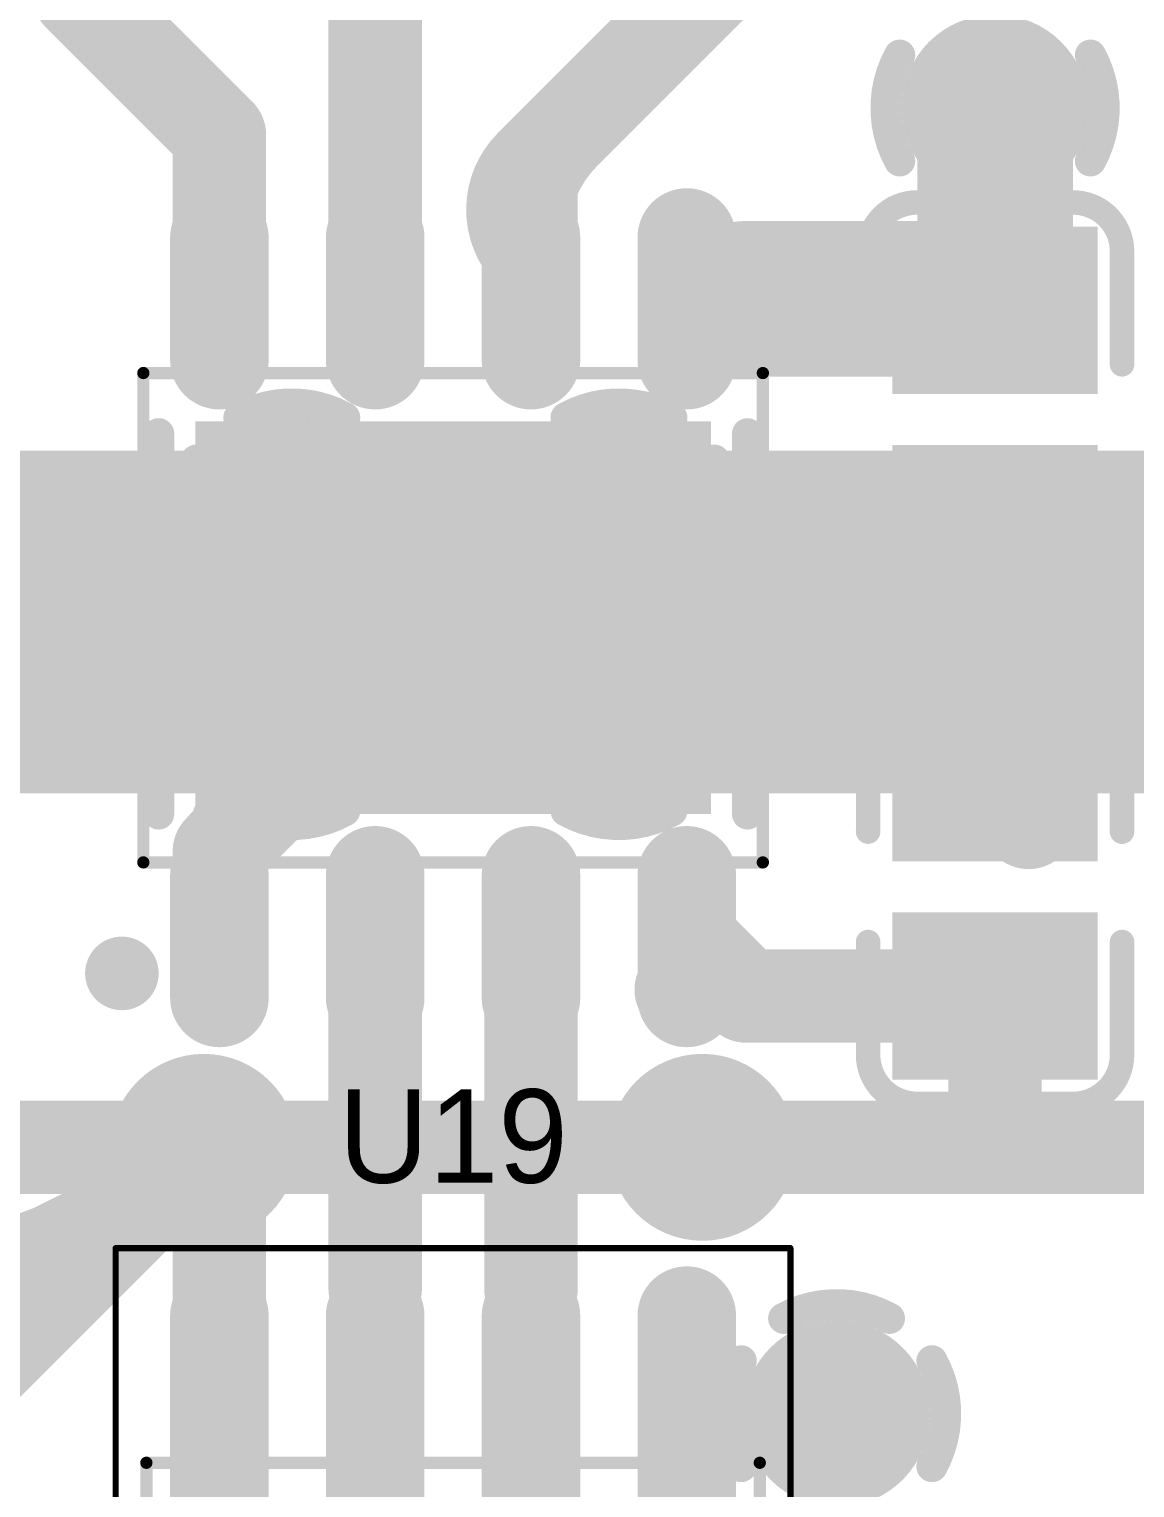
# Model space of a CAD drawing. Header units: millimetres. Extents: x 3.32 to 12.49, y 5.66 to 10.73.
# Drawn here: x 9.9877 to 10.3426, y 8.6807 to 9.149 of the extents above; entities that cross this region are included whole.
import ezdxf

# ---------------------------------------------------------------- set-up
doc = ezdxf.new("R2010")
doc.units = ezdxf.units.MM
doc.header["$MEASUREMENT"] = 0
for name, color, linetype in [('BottomLayer', 5, 'Continuous'), ('InternalPlane1', 76, 'Continuous'), ('InternalPlane2', 16, 'Continuous'), ('Mechanical13', 56, 'Continuous'), ('Mechanical15', 56, 'Continuous'), ('MultiLayer', 9, 'Continuous'), ('TopLayer', 1, 'Continuous'), ('TopOverlay', 2, 'Continuous'), ('TopPaste', 8, 'Continuous'), ('TopSolder', 216, 'Continuous'), ('ViaHoleLayer', 16, 'Continuous')]:
    doc.layers.add(name, color=color, linetype=linetype)

# ---------------------------------------------------------------- blocks, each defined once
blk = doc.blocks.new('0805_C_276')
at = {"layer": 'TopLayer'}
for points in [[(-0.05787, -0.02894), (-0.0122, -0.02894), (-0.05787, 0.02894), (-0.0122, 0.02894)], [(0.0122, -0.02894), (0.05787, -0.02894), (0.0122, 0.02894), (0.05787, 0.02894)]]:
    blk.add_solid(points, dxfattribs=at)
at = {"layer": 'TopOverlay', "const_width": 0.00787}
for points in [[(-0.06969, 0.025, -0.414214), (-0.05394, 0.04075)], [(0.05394, 0.04075, -0.414213), (0.06969, 0.025)], [(-0.05394, -0.04075, -0.414213), (-0.06969, -0.025)], [(0.06968, -0.025, -0.414214), (0.05394, -0.04075)]]:
    blk.add_lwpolyline(points, format="xyb", dxfattribs=at)
for points in [[(-0.01772, 0.04075), (-0.05394, 0.04075)], [(0.05394, 0.04075), (0.01772, 0.04075)], [(-0.06969, -0.025), (-0.06969, 0.025)], [(0.06968, -0.025), (0.06968, 0.025)], [(-0.01772, -0.04075), (-0.05394, -0.04075)], [(0.05394, -0.04075), (0.01772, -0.04075)]]:
    blk.add_lwpolyline(points, dxfattribs=at)
at = {"layer": 'TopOverlay', "const_width": 0.00394}
for points in [[(-0.05591, 0.04075, 1), (-0.05197, 0.04075, 1)], [(-0.05591, 0.04075, 1), (-0.05197, 0.04075, 1)], [(-0.01969, 0.04075, 1), (-0.01575, 0.04075, 1)], [(0.01575, 0.04075, 1), (0.01969, 0.04075, 1)], [(0.05197, 0.04075, 1), (0.05591, 0.04075, 1)], [(0.05197, 0.04075, 1), (0.05591, 0.04075, 1)], [(-0.07165, 0.025, 1), (-0.06772, 0.025, 1)], [(-0.07165, 0.025, 1), (-0.06772, 0.025, 1)], [(0.06772, 0.025, 1), (0.07165, 0.025, 1)], [(0.06772, 0.025, 1), (0.07165, 0.025, 1)], [(-0.07165, -0.025, 1), (-0.06772, -0.025, 1)], [(-0.07165, -0.025, 1), (-0.06772, -0.025, 1)], [(0.06772, -0.025, 1), (0.07165, -0.025, 1)], [(0.06772, -0.025, 1), (0.07165, -0.025, 1)], [(-0.05591, -0.04075, 1), (-0.05197, -0.04075, 1)], [(-0.05591, -0.04075, 1), (-0.05197, -0.04075, 1)], [(-0.01969, -0.04075, 1), (-0.01575, -0.04075, 1)], [(0.01575, -0.04075, 1), (0.01969, -0.04075, 1)], [(0.05197, -0.04075, 1), (0.05591, -0.04075, 1)], [(0.05197, -0.04075, 1), (0.05591, -0.04075, 1)]]:
    blk.add_lwpolyline(points, format="xyb", close=True, dxfattribs=at)
at = {"layer": 'TopPaste'}
for points in [[(-0.05787, -0.02894), (-0.0122, -0.02894), (-0.05787, 0.02894), (-0.0122, 0.02894)], [(0.0122, -0.02894), (0.05787, -0.02894), (0.0122, 0.02894), (0.05787, 0.02894)]]:
    blk.add_solid(points, dxfattribs=at)
at = {"layer": 'TopSolder'}
for points in [[(-0.06187, -0.03294), (-0.0082, -0.03294), (-0.06187, 0.03294), (-0.0082, 0.03294)], [(0.0082, -0.03294), (0.06187, -0.03294), (0.0082, 0.03294), (0.06187, 0.03294)]]:
    blk.add_solid(points, dxfattribs=at)
blk = doc.blocks.new('0805_C_281')
at = {"layer": 'TopLayer'}
for points in [[(-0.05787, -0.02894), (-0.0122, -0.02894), (-0.05787, 0.02894), (-0.0122, 0.02894)], [(0.0122, -0.02894), (0.05787, -0.02894), (0.0122, 0.02894), (0.05787, 0.02894)]]:
    blk.add_solid(points, dxfattribs=at)
at = {"layer": 'TopOverlay', "const_width": 0.00787}
for points in [[(-0.06969, 0.025, -0.414214), (-0.05394, 0.04075)], [(0.05394, 0.04075, -0.414213), (0.06969, 0.025)], [(-0.05394, -0.04075, -0.414213), (-0.06969, -0.025)], [(0.06968, -0.025, -0.414214), (0.05394, -0.04075)]]:
    blk.add_lwpolyline(points, format="xyb", dxfattribs=at)
for points in [[(-0.05394, 0.04075), (-0.01772, 0.04075)], [(0.01772, 0.04075), (0.05394, 0.04075)], [(-0.06969, 0.025), (-0.06969, -0.025)], [(0.06968, 0.025), (0.06968, -0.025)], [(-0.05394, -0.04075), (-0.01772, -0.04075)], [(0.01772, -0.04075), (0.05394, -0.04075)]]:
    blk.add_lwpolyline(points, dxfattribs=at)
at = {"layer": 'TopOverlay', "const_width": 0.00394}
for points in [[(-0.05591, 0.04075, 1), (-0.05197, 0.04075, 1)], [(-0.05591, 0.04075, 1), (-0.05197, 0.04075, 1)], [(-0.01969, 0.04075, 1), (-0.01575, 0.04075, 1)], [(0.01575, 0.04075, 1), (0.01969, 0.04075, 1)], [(0.05197, 0.04075, 1), (0.05591, 0.04075, 1)], [(0.05197, 0.04075, 1), (0.05591, 0.04075, 1)], [(-0.07165, 0.025, 1), (-0.06772, 0.025, 1)], [(-0.07165, 0.025, 1), (-0.06772, 0.025, 1)], [(0.06772, 0.025, 1), (0.07165, 0.025, 1)], [(0.06772, 0.025, 1), (0.07165, 0.025, 1)], [(-0.07165, -0.025, 1), (-0.06772, -0.025, 1)], [(-0.07165, -0.025, 1), (-0.06772, -0.025, 1)], [(0.06772, -0.025, 1), (0.07165, -0.025, 1)], [(0.06772, -0.025, 1), (0.07165, -0.025, 1)], [(-0.05591, -0.04075, 1), (-0.05197, -0.04075, 1)], [(-0.05591, -0.04075, 1), (-0.05197, -0.04075, 1)], [(-0.01969, -0.04075, 1), (-0.01575, -0.04075, 1)], [(0.01575, -0.04075, 1), (0.01969, -0.04075, 1)], [(0.05197, -0.04075, 1), (0.05591, -0.04075, 1)], [(0.05197, -0.04075, 1), (0.05591, -0.04075, 1)]]:
    blk.add_lwpolyline(points, format="xyb", close=True, dxfattribs=at)
at = {"layer": 'TopPaste'}
for points in [[(-0.05787, -0.02894), (-0.0122, -0.02894), (-0.05787, 0.02894), (-0.0122, 0.02894)], [(0.0122, -0.02894), (0.05787, -0.02894), (0.0122, 0.02894), (0.05787, 0.02894)]]:
    blk.add_solid(points, dxfattribs=at)
at = {"layer": 'TopSolder'}
for points in [[(-0.06187, -0.03294), (-0.0082, -0.03294), (-0.06187, 0.03294), (-0.0082, 0.03294)], [(0.0082, -0.03294), (0.06187, -0.03294), (0.0082, 0.03294), (0.06187, 0.03294)]]:
    blk.add_solid(points, dxfattribs=at)
blk = doc.blocks.new('LC_SOIC_8_EP_150____359')
at = {"layer": 'Mechanical13', "const_width": 0.00394}
for points in [[(-0.09941, 0.07854), (0.09941, 0.07854)], [(-0.09941, -0.07854), (-0.09941, 0.07854)], [(0.09941, -0.07854), (0.09941, 0.07854)], [(-0.09941, -0.07854), (0.09941, -0.07854)]]:
    blk.add_lwpolyline(points, dxfattribs=at)
at = {"layer": 'Mechanical13', "const_width": 0.00197}
for points in [[(-0.10039, 0.07854, 1), (-0.09843, 0.07854, 1)], [(-0.10039, 0.07854, 1), (-0.09843, 0.07854, 1)], [(0.09843, 0.07854, 1), (0.10039, 0.07854, 1)], [(0.09843, 0.07854, 1), (0.10039, 0.07854, 1)], [(-0.10039, -0.07854, 1), (-0.09843, -0.07854, 1)], [(-0.10039, -0.07854, 1), (-0.09843, -0.07854, 1)], [(0.09843, -0.07854, 1), (0.10039, -0.07854, 1)], [(0.09843, -0.07854, 1), (0.10039, -0.07854, 1)]]:
    blk.add_lwpolyline(points, format="xyb", close=True, dxfattribs=at)
at = {"layer": 'TopLayer', "const_width": 0.02362}
for points in [[(-0.075, 0.08268), (-0.075, 0.12205)], [(-0.025, 0.08268), (-0.025, 0.12205)], [(0.025, 0.08268), (0.025, 0.12205)], [(0.075, 0.08268), (0.075, 0.12205)], [(-0.075, -0.12205), (-0.075, -0.08268)], [(-0.025, -0.12205), (-0.025, -0.08268)], [(0.025, -0.12205), (0.025, -0.08268)], [(0.075, -0.12205), (0.075, -0.08268)]]:
    blk.add_lwpolyline(points, dxfattribs=at)
at = {"layer": 'TopLayer', "const_width": 0.01181}
for points in [[(-0.08091, 0.12205, 1), (-0.06909, 0.12205, 1)], [(-0.03091, 0.12205, 1), (-0.01909, 0.12205, 1)], [(0.01909, 0.12205, 1), (0.03091, 0.12205, 1)], [(0.06909, 0.12205, 1), (0.08091, 0.12205, 1)], [(-0.08091, 0.08268, 1), (-0.06909, 0.08268, 1)], [(-0.03091, 0.08268, 1), (-0.01909, 0.08268, 1)], [(0.01909, 0.08268, 1), (0.03091, 0.08268, 1)], [(0.06909, 0.08268, 1), (0.08091, 0.08268, 1)], [(-0.08091, -0.08268, 1), (-0.06909, -0.08268, 1)], [(-0.03091, -0.08268, 1), (-0.01909, -0.08268, 1)], [(0.01909, -0.08268, 1), (0.03091, -0.08268, 1)], [(0.06909, -0.08268, 1), (0.08091, -0.08268, 1)], [(-0.08091, -0.12205, 1), (-0.06909, -0.12205, 1)], [(-0.03091, -0.12205, 1), (-0.01909, -0.12205, 1)], [(0.01909, -0.12205, 1), (0.03091, -0.12205, 1)], [(0.06909, -0.12205, 1), (0.08091, -0.12205, 1)]]:
    blk.add_lwpolyline(points, format="xyb", close=True, dxfattribs=at)
at = {"layer": 'TopLayer'}
blk.add_solid([(0.07874, 0.05906), (-0.07874, 0.05906), (0.07874, -0.05906), (-0.07874, -0.05906)], dxfattribs=at)
at = {"layer": 'TopOverlay', "const_width": 0.01}
for points in [[(-0.09449, -0.06299), (-0.09449, 0.05906)], [(0.09449, -0.06299), (0.09449, 0.05906)]]:
    blk.add_lwpolyline(points, dxfattribs=at)
at = {"layer": 'TopOverlay'}
for points, const_width in [([(-0.09699, 0.05906, 1), (-0.09199, 0.05906, 1)], 0.005), ([(0.09199, 0.05906, 1), (0.09699, 0.05906, 1)], 0.005), ([(-0.09699, -0.06299, 1), (-0.09199, -0.06299, 1)], 0.005), ([(0.09199, -0.06299, 1), (0.09699, -0.06299, 1)], 0.005), ([(-0.10039, -0.11417, 1), (-0.1122, -0.11417, 1)], 0.01181), ([(-0.11516, -0.11417, 1), (-0.10925, -0.11417, 1)], 0.00591), ([(-0.10335, -0.11417, 1), (-0.09744, -0.11417, 1)], 0.00591)]:
    blk.add_lwpolyline(points, format="xyb", close=True, dxfattribs=dict(at, const_width=const_width))
at = {"layer": 'TopPaste', "const_width": 0.02362}
for points in [[(-0.075, 0.08268), (-0.075, 0.12205)], [(-0.025, 0.08268), (-0.025, 0.12205)], [(0.025, 0.08268), (0.025, 0.12205)], [(0.075, 0.08268), (0.075, 0.12205)], [(-0.075, -0.12205), (-0.075, -0.08268)], [(-0.025, -0.12205), (-0.025, -0.08268)], [(0.025, -0.12205), (0.025, -0.08268)], [(0.075, -0.12205), (0.075, -0.08268)]]:
    blk.add_lwpolyline(points, dxfattribs=at)
at = {"layer": 'TopPaste', "const_width": 0.01181}
for points in [[(-0.08091, 0.12205, 1), (-0.06909, 0.12205, 1)], [(-0.03091, 0.12205, 1), (-0.01909, 0.12205, 1)], [(0.01909, 0.12205, 1), (0.03091, 0.12205, 1)], [(0.06909, 0.12205, 1), (0.08091, 0.12205, 1)], [(-0.08091, 0.08268, 1), (-0.06909, 0.08268, 1)], [(-0.03091, 0.08268, 1), (-0.01909, 0.08268, 1)], [(0.01909, 0.08268, 1), (0.03091, 0.08268, 1)], [(0.06909, 0.08268, 1), (0.08091, 0.08268, 1)], [(-0.08091, -0.08268, 1), (-0.06909, -0.08268, 1)], [(-0.03091, -0.08268, 1), (-0.01909, -0.08268, 1)], [(0.01909, -0.08268, 1), (0.03091, -0.08268, 1)], [(0.06909, -0.08268, 1), (0.08091, -0.08268, 1)], [(-0.08091, -0.12205, 1), (-0.06909, -0.12205, 1)], [(-0.03091, -0.12205, 1), (-0.01909, -0.12205, 1)], [(0.01909, -0.12205, 1), (0.03091, -0.12205, 1)], [(0.06909, -0.12205, 1), (0.08091, -0.12205, 1)]]:
    blk.add_lwpolyline(points, format="xyb", close=True, dxfattribs=at)
at = {"layer": 'TopPaste'}
blk.add_solid([(0.07874, 0.05906), (-0.07874, 0.05906), (0.07874, -0.05906), (-0.07874, -0.05906)], dxfattribs=at)
at = {"layer": 'TopSolder', "const_width": 0.03162}
for points in [[(-0.075, 0.08268), (-0.075, 0.12205)], [(-0.025, 0.08268), (-0.025, 0.12205)], [(0.025, 0.08268), (0.025, 0.12205)], [(0.075, 0.08268), (0.075, 0.12205)], [(-0.075, -0.12205), (-0.075, -0.08268)], [(-0.025, -0.12205), (-0.025, -0.08268)], [(0.025, -0.12205), (0.025, -0.08268)], [(0.075, -0.12205), (0.075, -0.08268)]]:
    blk.add_lwpolyline(points, dxfattribs=at)
at = {"layer": 'TopSolder', "const_width": 0.01581}
for points in [[(-0.08291, 0.12205, 1), (-0.06709, 0.12205, 1)], [(-0.03291, 0.12205, 1), (-0.01709, 0.12205, 1)], [(0.01709, 0.12205, 1), (0.03291, 0.12205, 1)], [(0.06709, 0.12205, 1), (0.08291, 0.12205, 1)], [(-0.08291, 0.08268, 1), (-0.06709, 0.08268, 1)], [(-0.03291, 0.08268, 1), (-0.01709, 0.08268, 1)], [(0.01709, 0.08268, 1), (0.03291, 0.08268, 1)], [(0.06709, 0.08268, 1), (0.08291, 0.08268, 1)], [(-0.08291, -0.08268, 1), (-0.06709, -0.08268, 1)], [(-0.03291, -0.08268, 1), (-0.01709, -0.08268, 1)], [(0.01709, -0.08268, 1), (0.03291, -0.08268, 1)], [(0.06709, -0.08268, 1), (0.08291, -0.08268, 1)], [(-0.08291, -0.12205, 1), (-0.06709, -0.12205, 1)], [(-0.03291, -0.12205, 1), (-0.01709, -0.12205, 1)], [(0.01709, -0.12205, 1), (0.03291, -0.12205, 1)], [(0.06709, -0.12205, 1), (0.08291, -0.12205, 1)]]:
    blk.add_lwpolyline(points, format="xyb", close=True, dxfattribs=at)
at = {"layer": 'TopSolder'}
blk.add_solid([(0.08274, 0.06306), (-0.08274, 0.06306), (0.08274, -0.06305), (-0.08274, -0.06305)], dxfattribs=at)
blk = doc.blocks.new('ADI_R_8_N_360')
at = {"layer": 'Mechanical13', "const_width": 0.00394}
for points in [[(-0.07874, 0.09843), (0.07874, 0.09843)], [(-0.07874, 0.09843), (-0.07874, -0.09843)], [(0.07874, 0.09843), (0.07874, -0.09843)], [(-0.07874, -0.09843), (0.07874, -0.09843)]]:
    blk.add_lwpolyline(points, dxfattribs=at)
at = {"layer": 'Mechanical13'}
for points, const_width in [([(-0.07972, 0.09843, 1), (-0.07776, 0.09843, 1)], 0.00197), ([(-0.07972, 0.09843, 1), (-0.07776, 0.09843, 1)], 0.00197), ([(0.07776, 0.09843, 1), (0.07972, 0.09843, 1)], 0.00197), ([(0.07776, 0.09843, 1), (0.07972, 0.09843, 1)], 0.00197), ([(-0.02362, 0.06299, 1), (-0.06299, 0.06299, 1)], 0.00394), ([(-0.06398, 0.06299, 1), (-0.06201, 0.06299, 1)], 0.00197), ([(-0.02461, 0.06299, 1), (-0.02264, 0.06299, 1)], 0.00197), ([(-0.07972, -0.09843, 1), (-0.07776, -0.09843, 1)], 0.00197), ([(-0.07972, -0.09843, 1), (-0.07776, -0.09843, 1)], 0.00197), ([(0.07776, -0.09843, 1), (0.07972, -0.09843, 1)], 0.00197), ([(0.07776, -0.09843, 1), (0.07972, -0.09843, 1)], 0.00197)]:
    blk.add_lwpolyline(points, format="xyb", close=True, dxfattribs=dict(at, const_width=const_width))
at = {"layer": 'Mechanical15'}
for points, const_width in [([(-0.14764, 0.10827), (0.14764, 0.10827)], 0.00197), ([(-0.14764, 0.10827), (-0.14764, -0.10827)], 0.00197), ([(0.14764, 0.10827), (0.14764, -0.10827)], 0.00197), ([(0, 0.01969), (0, -0.01969)], 0.00394), ([(-0.01969, 0), (0.01969, 0)], 0.00394), ([(-0.14764, -0.10827), (0.14764, -0.10827)], 0.00197)]:
    blk.add_lwpolyline(points, dxfattribs=dict(at, const_width=const_width))
for points, const_width in [([(-0.14813, 0.10827, 1), (-0.14715, 0.10827, 1)], 0.000984), ([(-0.14813, 0.10827, 1), (-0.14715, 0.10827, 1)], 0.000984), ([(0.14715, 0.10827, 1), (0.14813, 0.10827, 1)], 0.000984), ([(0.14715, 0.10827, 1), (0.14813, 0.10827, 1)], 0.000984), ([(-0.00098, 0.01969, 1), (0.00098, 0.01969, 1)], 0.00197), ([(-0.02067, 0, 1), (-0.0187, 0, 1)], 0.00197), ([(0.0187, 0, 1), (0.02067, 0, 1)], 0.00197), ([(-0.00098, -0.01969, 1), (0.00098, -0.01969, 1)], 0.00197), ([(-0.14813, -0.10827, 1), (-0.14715, -0.10827, 1)], 0.000984), ([(-0.14813, -0.10827, 1), (-0.14715, -0.10827, 1)], 0.000984), ([(0.14715, -0.10827, 1), (0.14813, -0.10827, 1)], 0.000984), ([(0.14715, -0.10827, 1), (0.14813, -0.10827, 1)], 0.000984)]:
    blk.add_lwpolyline(points, format="xyb", close=True, dxfattribs=dict(at, const_width=const_width))
at = {"layer": 'TopLayer', "const_width": 0.02362}
for points in [[(-0.12598, 0.075), (-0.06299, 0.075)], [(0.06299, 0.075), (0.12598, 0.075)], [(-0.12598, 0.025), (-0.06299, 0.025)], [(0.06299, 0.025), (0.12598, 0.025)], [(-0.12598, -0.025), (-0.06299, -0.025)], [(0.06299, -0.025), (0.12598, -0.025)], [(-0.12598, -0.075), (-0.06299, -0.075)], [(0.06299, -0.075), (0.12598, -0.075)]]:
    blk.add_lwpolyline(points, dxfattribs=at)
at = {"layer": 'TopLayer', "const_width": 0.01181}
for points in [[(-0.13189, 0.075, 1), (-0.12008, 0.075, 1)], [(-0.0689, 0.075, 1), (-0.05709, 0.075, 1)], [(0.05709, 0.075, 1), (0.0689, 0.075, 1)], [(0.12008, 0.075, 1), (0.13189, 0.075, 1)], [(-0.13189, 0.025, 1), (-0.12008, 0.025, 1)], [(-0.0689, 0.025, 1), (-0.05709, 0.025, 1)], [(0.05709, 0.025, 1), (0.0689, 0.025, 1)], [(0.12008, 0.025, 1), (0.13189, 0.025, 1)], [(-0.13189, -0.025, 1), (-0.12008, -0.025, 1)], [(-0.0689, -0.025, 1), (-0.05709, -0.025, 1)], [(0.05709, -0.025, 1), (0.0689, -0.025, 1)], [(0.12008, -0.025, 1), (0.13189, -0.025, 1)], [(-0.13189, -0.075, 1), (-0.12008, -0.075, 1)], [(-0.0689, -0.075, 1), (-0.05709, -0.075, 1)], [(0.05709, -0.075, 1), (0.0689, -0.075, 1)], [(0.12008, -0.075, 1), (0.13189, -0.075, 1)]]:
    blk.add_lwpolyline(points, format="xyb", close=True, dxfattribs=at)
at = {"layer": 'TopOverlay'}
for points, const_width in [([(-0.08957, 0.10846, 1), (-0.09941, 0.10846, 1)], 0.00984), ([(-0.10187, 0.10846, 1), (-0.09695, 0.10846, 1)], 0.00492), ([(-0.09203, 0.10846, 1), (-0.08711, 0.10846, 1)], 0.00492), ([(-0.0374, 0.09843, 1), (-0.03346, 0.09843, 1)], 0.00394), ([(-0.0374, 0.09843, 1), (-0.03346, 0.09843, 1)], 0.00394), ([(0.03346, 0.09843, 1), (0.0374, 0.09843, 1)], 0.00394), ([(0.03346, 0.09843, 1), (0.0374, 0.09843, 1)], 0.00394), ([(-0.0374, -0.09843, 1), (-0.03346, -0.09843, 1)], 0.00394), ([(-0.0374, -0.09843, 1), (-0.03346, -0.09843, 1)], 0.00394), ([(0.03346, -0.09843, 1), (0.0374, -0.09843, 1)], 0.00394), ([(0.03346, -0.09843, 1), (0.0374, -0.09843, 1)], 0.00394)]:
    blk.add_lwpolyline(points, format="xyb", close=True, dxfattribs=dict(at, const_width=const_width))
at = {"layer": 'TopOverlay', "const_width": 0.00787}
for points in [[(-0.03543, 0.09843), (0.03543, 0.09843)], [(-0.03543, 0.09843), (-0.03543, -0.09843)], [(0.03543, 0.09843), (0.03543, -0.09843)], [(-0.03543, -0.09843), (0.03543, -0.09843)]]:
    blk.add_lwpolyline(points, dxfattribs=at)
at = {"layer": 'TopPaste', "const_width": 0.02362}
for points in [[(-0.12598, 0.075), (-0.06299, 0.075)], [(0.06299, 0.075), (0.12598, 0.075)], [(-0.12598, 0.025), (-0.06299, 0.025)], [(0.06299, 0.025), (0.12598, 0.025)], [(-0.12598, -0.025), (-0.06299, -0.025)], [(0.06299, -0.025), (0.12598, -0.025)], [(-0.12598, -0.075), (-0.06299, -0.075)], [(0.06299, -0.075), (0.12598, -0.075)]]:
    blk.add_lwpolyline(points, dxfattribs=at)
at = {"layer": 'TopPaste', "const_width": 0.01181}
for points in [[(-0.13189, 0.075, 1), (-0.12008, 0.075, 1)], [(-0.0689, 0.075, 1), (-0.05709, 0.075, 1)], [(0.05709, 0.075, 1), (0.0689, 0.075, 1)], [(0.12008, 0.075, 1), (0.13189, 0.075, 1)], [(-0.13189, 0.025, 1), (-0.12008, 0.025, 1)], [(-0.0689, 0.025, 1), (-0.05709, 0.025, 1)], [(0.05709, 0.025, 1), (0.0689, 0.025, 1)], [(0.12008, 0.025, 1), (0.13189, 0.025, 1)], [(-0.13189, -0.025, 1), (-0.12008, -0.025, 1)], [(-0.0689, -0.025, 1), (-0.05709, -0.025, 1)], [(0.05709, -0.025, 1), (0.0689, -0.025, 1)], [(0.12008, -0.025, 1), (0.13189, -0.025, 1)], [(-0.13189, -0.075, 1), (-0.12008, -0.075, 1)], [(-0.0689, -0.075, 1), (-0.05709, -0.075, 1)], [(0.05709, -0.075, 1), (0.0689, -0.075, 1)], [(0.12008, -0.075, 1), (0.13189, -0.075, 1)]]:
    blk.add_lwpolyline(points, format="xyb", close=True, dxfattribs=at)
at = {"layer": 'TopSolder', "const_width": 0.03162}
for points in [[(-0.12598, 0.075), (-0.06299, 0.075)], [(0.06299, 0.075), (0.12598, 0.075)], [(-0.12598, 0.025), (-0.06299, 0.025)], [(0.06299, 0.025), (0.12598, 0.025)], [(-0.12598, -0.025), (-0.06299, -0.025)], [(0.06299, -0.025), (0.12598, -0.025)], [(-0.12598, -0.075), (-0.06299, -0.075)], [(0.06299, -0.075), (0.12598, -0.075)]]:
    blk.add_lwpolyline(points, dxfattribs=at)
at = {"layer": 'TopSolder', "const_width": 0.01581}
for points in [[(-0.13389, 0.075, 1), (-0.11808, 0.075, 1)], [(-0.0709, 0.075, 1), (-0.05509, 0.075, 1)], [(0.05509, 0.075, 1), (0.0709, 0.075, 1)], [(0.11808, 0.075, 1), (0.13389, 0.075, 1)], [(-0.13389, 0.025, 1), (-0.11808, 0.025, 1)], [(-0.0709, 0.025, 1), (-0.05509, 0.025, 1)], [(0.05509, 0.025, 1), (0.0709, 0.025, 1)], [(0.11808, 0.025, 1), (0.13389, 0.025, 1)], [(-0.13389, -0.025, 1), (-0.11808, -0.025, 1)], [(-0.0709, -0.025, 1), (-0.05509, -0.025, 1)], [(0.05509, -0.025, 1), (0.0709, -0.025, 1)], [(0.11808, -0.025, 1), (0.13389, -0.025, 1)], [(-0.13389, -0.075, 1), (-0.11808, -0.075, 1)], [(-0.0709, -0.075, 1), (-0.05509, -0.075, 1)], [(0.05509, -0.075, 1), (0.0709, -0.075, 1)], [(0.11808, -0.075, 1), (0.13389, -0.075, 1)]]:
    blk.add_lwpolyline(points, format="xyb", close=True, dxfattribs=at)

msp = doc.modelspace()

# ---------------------------------------------------------------- linework, layer by layer
at = {"layer": 'BottomLayer'}
for points, const_width in [([(10.28772, 9.12366, 1), (10.30772, 9.12366, 1)], 0.02), ([(10.06201, 8.99366, 1), (10.08201, 8.99366, 1)], 0.02), ([(10.16701, 8.99366, 1), (10.18701, 8.99366, 1)], 0.02), ([(10.06201, 8.92866, 1), (10.08201, 8.92866, 1)], 0.02), ([(10.16701, 8.92866, 1), (10.18701, 8.92866, 1)], 0.02), ([(10.03378, 8.79004, 1), (10.05378, 8.79004, 1)], 0.02), ([(10.19378, 8.79004, 1), (10.21378, 8.79004, 1)], 0.02), ([(10.03628, 8.79004, 1), (10.05128, 8.79004, 1)], 0.015), ([(10.03628, 8.79004, 1), (10.05128, 8.79004, 1)], 0.015), ([(10.19628, 8.79004, 1), (10.21128, 8.79004, 1)], 0.015), ([(10.23685, 8.70453, 1), (10.25685, 8.70453, 1)], 0.02)]:
    msp.add_lwpolyline(points, format="xyb", close=True, dxfattribs=dict(at, const_width=const_width))
at = {"layer": 'BottomLayer', "const_width": 0.03}
for points in [[(9.95134, 8.79004), (10.04378, 8.79004)], [(10.04378, 8.79004), (10.20378, 8.79004)]]:
    msp.add_lwpolyline(points, dxfattribs=at)
at = {"layer": 'InternalPlane1'}
for points, const_width in [([(10.28272, 9.12366, 1), (10.31272, 9.12366, 1)], 0.03), ([(10.05254, 9.02427, 1), (10.05754, 9.02427, 1)], 0.005), ([(10.08648, 9.02427, 1), (10.09148, 9.02427, 1)], 0.005), ([(10.15754, 9.02427, 1), (10.16254, 9.02427, 1)], 0.005), ([(10.19148, 9.02427, 1), (10.19648, 9.02427, 1)], 0.005), ([(10.0389, 9.01063, 1), (10.0439, 9.01063, 1)], 0.005), ([(10.10012, 9.01063, 1), (10.10512, 9.01063, 1)], 0.005), ([(10.1439, 9.01063, 1), (10.1489, 9.01063, 1)], 0.005), ([(10.20512, 9.01063, 1), (10.21012, 9.01063, 1)], 0.005), ([(10.0389, 8.97669, 1), (10.0439, 8.97669, 1)], 0.005), ([(10.10012, 8.97669, 1), (10.10512, 8.97669, 1)], 0.005), ([(10.1439, 8.97669, 1), (10.1489, 8.97669, 1)], 0.005), ([(10.20512, 8.97669, 1), (10.21012, 8.97669, 1)], 0.005), ([(10.05254, 8.96305, 1), (10.05754, 8.96305, 1)], 0.005), ([(10.08648, 8.96305, 1), (10.09148, 8.96305, 1)], 0.005), ([(10.15754, 8.96305, 1), (10.16254, 8.96305, 1)], 0.005), ([(10.19148, 8.96305, 1), (10.19648, 8.96305, 1)], 0.005), ([(10.05254, 8.95927, 1), (10.05754, 8.95927, 1)], 0.005), ([(10.08648, 8.95927, 1), (10.09148, 8.95927, 1)], 0.005), ([(10.15754, 8.95927, 1), (10.16254, 8.95927, 1)], 0.005), ([(10.19148, 8.95927, 1), (10.19648, 8.95927, 1)], 0.005), ([(10.0389, 8.94563, 1), (10.0439, 8.94563, 1)], 0.005), ([(10.10012, 8.94563, 1), (10.10512, 8.94563, 1)], 0.005), ([(10.1439, 8.94563, 1), (10.1489, 8.94563, 1)], 0.005), ([(10.20512, 8.94563, 1), (10.21012, 8.94563, 1)], 0.005), ([(10.0389, 8.91169, 1), (10.0439, 8.91169, 1)], 0.005), ([(10.10012, 8.91169, 1), (10.10512, 8.91169, 1)], 0.005), ([(10.1439, 8.91169, 1), (10.1489, 8.91169, 1)], 0.005), ([(10.20512, 8.91169, 1), (10.21012, 8.91169, 1)], 0.005), ([(10.05254, 8.89805, 1), (10.05754, 8.89805, 1)], 0.005), ([(10.08648, 8.89805, 1), (10.09148, 8.89805, 1)], 0.005), ([(10.15754, 8.89805, 1), (10.16254, 8.89805, 1)], 0.005), ([(10.19148, 8.89805, 1), (10.19648, 8.89805, 1)], 0.005), ([(10.02878, 8.79004, 1), (10.05878, 8.79004, 1)], 0.03), ([(10.18878, 8.79004, 1), (10.21878, 8.79004, 1)], 0.03), ([(10.22738, 8.73514, 1), (10.23238, 8.73514, 1)], 0.005), ([(10.26132, 8.73514, 1), (10.26632, 8.73514, 1)], 0.005), ([(10.21374, 8.7215, 1), (10.21874, 8.7215, 1)], 0.005), ([(10.27496, 8.7215, 1), (10.27996, 8.7215, 1)], 0.005), ([(10.21374, 8.68756, 1), (10.21874, 8.68756, 1)], 0.005), ([(10.27496, 8.68756, 1), (10.27996, 8.68756, 1)], 0.005)]:
    msp.add_lwpolyline(points, format="xyb", close=True, dxfattribs=dict(at, const_width=const_width))
at = {"layer": 'InternalPlane1', "const_width": 0.01}
for points in [[(10.05504, 9.02427, -0.258618), (10.08898, 9.02427)], [(10.16004, 9.02427, -0.258618), (10.19398, 9.02427)], [(10.0414, 8.97669, -0.258618), (10.0414, 9.01063)], [(10.10262, 9.01063, -0.258618), (10.10262, 8.97669)], [(10.1464, 8.97669, -0.258618), (10.1464, 9.01063)], [(10.20762, 9.01063, -0.258618), (10.20762, 8.97669)], [(10.05504, 8.95927, -0.258618), (10.08898, 8.95927)], [(10.08898, 8.96305, -0.258618), (10.05504, 8.96305)], [(10.16004, 8.95927, -0.258618), (10.19398, 8.95927)], [(10.19398, 8.96305, -0.258618), (10.16004, 8.96305)], [(10.0414, 8.91169, -0.258618), (10.0414, 8.94563)], [(10.10262, 8.94563, -0.258618), (10.10262, 8.91169)], [(10.1464, 8.91169, -0.258618), (10.1464, 8.94563)], [(10.20762, 8.94563, -0.258618), (10.20762, 8.91169)], [(10.08898, 8.89805, -0.258618), (10.05504, 8.89805)], [(10.19398, 8.89805, -0.258618), (10.16004, 8.89805)], [(10.22988, 8.73514, -0.258618), (10.26382, 8.73514)], [(10.21624, 8.68756, -0.258618), (10.21624, 8.7215)], [(10.27746, 8.7215, -0.258618), (10.27746, 8.68756)]]:
    msp.add_lwpolyline(points, format="xyb", dxfattribs=at)
at = {"layer": 'InternalPlane2', "const_width": 0.01}
for points in [[(10.2671, 9.10669, -0.258618), (10.2671, 9.14063)], [(10.32833, 9.14063, -0.258618), (10.32833, 9.10669)], [(10.31468, 9.09305, -0.258618), (10.28075, 9.09305)]]:
    msp.add_lwpolyline(points, format="xyb", dxfattribs=at)
at = {"layer": 'InternalPlane2'}
for points, const_width in [([(10.2646, 9.14063, 1), (10.2696, 9.14063, 1)], 0.005), ([(10.32583, 9.14063, 1), (10.33083, 9.14063, 1)], 0.005), ([(10.2646, 9.10669, 1), (10.2696, 9.10669, 1)], 0.005), ([(10.32583, 9.10669, 1), (10.33083, 9.10669, 1)], 0.005), ([(10.27825, 9.09305, 1), (10.28325, 9.09305, 1)], 0.005), ([(10.31218, 9.09305, 1), (10.31718, 9.09305, 1)], 0.005), ([(10.05701, 8.99366, 1), (10.08701, 8.99366, 1)], 0.03), ([(10.16201, 8.99366, 1), (10.19201, 8.99366, 1)], 0.03), ([(10.05701, 8.92866, 1), (10.08701, 8.92866, 1)], 0.03), ([(10.16201, 8.92866, 1), (10.19201, 8.92866, 1)], 0.03), ([(10.02878, 8.79004, 1), (10.05878, 8.79004, 1)], 0.03), ([(10.18878, 8.79004, 1), (10.21878, 8.79004, 1)], 0.03), ([(10.23185, 8.70453, 1), (10.26185, 8.70453, 1)], 0.03)]:
    msp.add_lwpolyline(points, format="xyb", close=True, dxfattribs=dict(at, const_width=const_width))
at = {"layer": 'MultiLayer', "const_width": 0.02}
for points in [[(10.28772, 9.12366, 1), (10.30772, 9.12366, 1)], [(10.06201, 8.99366, 1), (10.08201, 8.99366, 1)], [(10.16701, 8.99366, 1), (10.18701, 8.99366, 1)], [(10.06201, 8.92866, 1), (10.08201, 8.92866, 1)], [(10.16701, 8.92866, 1), (10.18701, 8.92866, 1)], [(10.03378, 8.79004, 1), (10.05378, 8.79004, 1)], [(10.19378, 8.79004, 1), (10.21378, 8.79004, 1)], [(10.23685, 8.70453, 1), (10.25685, 8.70453, 1)]]:
    msp.add_lwpolyline(points, format="xyb", close=True, dxfattribs=at)
at = {"layer": 'TopLayer'}
for points, const_width in [([(10.00378, 9.16004), (10.00378, 9.62181)], 0.03), ([(10.14878, 9.10504), (10.25378, 9.21004)], 0.03), ([(10.09878, 9.0624), (10.09878, 9.20504)], 0.03), ([(10.00378, 9.16004), (10.04878, 9.11504)], 0.03), ([(10.29772, 9.0587), (10.29772, 9.12366)], 0.05), ([(10.04878, 9.0624), (10.04878, 9.11504)], 0.03), ([(10.14878, 9.0624), (10.14878, 9.10504)], 0.03), ([(10.21772, 9.0624), (10.29402, 9.0624)], 0.05), ([(10.29402, 9.0624), (10.29772, 9.0587)], 0.05), ([(10.19878, 9.0624), (10.21772, 9.0624)], 0.02), ([(9.94201, 8.96709), (10.11673, 8.96709)], 0.03), ([(10.11673, 8.96709), (10.12378, 8.96004)], 0.03), ([(10.04878, 8.88504), (10.12378, 8.96004)], 0.03), ([(10.12378, 8.96004), (10.28378, 8.96004)], 0.03), ([(10.28378, 8.96004), (10.29772, 8.9461)], 0.03), ([(10.28378, 8.96004), (10.48378, 8.96004)], 0.03), ([(10.29772, 8.9087), (10.29772, 8.9461)], 0.03), ([(10.04878, 8.85768), (10.04878, 8.88504)], 0.03), ([(10.09878, 8.74453), (10.09878, 8.85768)], 0.03), ([(10.14878, 8.74453), (10.14878, 8.85768)], 0.03), ([(10.19878, 8.85768), (10.21783, 8.83862)], 0.03), ([(10.21783, 8.83862), (10.29772, 8.83862)], 0.03), ([(10.29772, 8.79004), (10.29772, 8.83862)], 0.03), ([(9.9674, 8.71366), (10.04378, 8.79004)], 0.03), ([(10.04378, 8.79004), (10.04878, 8.78504)], 0.03), ([(10.20378, 8.79004), (10.29772, 8.79004)], 0.03), ([(10.29772, 8.79004), (10.40378, 8.79004)], 0.03), ([(10.04878, 8.70453), (10.04878, 8.78504)], 0.03), ([(10.19878, 8.70453), (10.24685, 8.70453)], 0.03)]:
    msp.add_lwpolyline(points, dxfattribs=dict(at, const_width=const_width))
for points, const_width in [([(9.99628, 9.16004, 1), (10.01128, 9.16004, 1)], 0.015), ([(9.99628, 9.16004, 1), (10.01128, 9.16004, 1)], 0.015), ([(10.28522, 9.12366, 1), (10.31022, 9.12366, 1)], 0.025), ([(10.28772, 9.12366, 1), (10.30772, 9.12366, 1)], 0.02), ([(10.15207, 9.11583, 1), (10.16707, 9.11583, 1)], 0.015), ([(10.04128, 9.11504, 1), (10.05628, 9.11504, 1)], 0.015), ([(10.04128, 9.11504, 1), (10.05628, 9.11504, 1)], 0.015), ([(10.14128, 9.10504, 1), (10.15628, 9.10504, 1)], 0.015), ([(10.14128, 9.10504, 1), (10.15628, 9.10504, 1)], 0.015), ([(10.14128, 9.10504, 1), (10.15628, 9.10504, 1)], 0.015), ([(10.13809, 9.08209, 1), (10.15309, 9.08209, 1)], 0.015), ([(10.13859, 9.08037, 1), (10.15359, 9.08037, 1)], 0.015), ([(10.20522, 9.0624, 1), (10.23022, 9.0624, 1)], 0.025), ([(10.28152, 9.0624, 1), (10.30652, 9.0624, 1)], 0.025), ([(10.28152, 9.0624, 1), (10.30652, 9.0624, 1)], 0.025), ([(10.28522, 9.0587, 1), (10.31022, 9.0587, 1)], 0.025), ([(10.28522, 9.0587, 1), (10.31022, 9.0587, 1)], 0.025), ([(10.04128, 9.0624, 1), (10.05628, 9.0624, 1)], 0.015), ([(10.09128, 9.0624, 1), (10.10628, 9.0624, 1)], 0.015), ([(10.14128, 9.0624, 1), (10.15628, 9.0624, 1)], 0.015), ([(10.19378, 9.0624, 1), (10.20378, 9.0624, 1)], 0.01), ([(10.21272, 9.0624, 1), (10.22272, 9.0624, 1)], 0.01), ([(10.06201, 8.99366, 1), (10.08201, 8.99366, 1)], 0.02), ([(10.16701, 8.99366, 1), (10.18701, 8.99366, 1)], 0.02), ([(10.06097, 8.9972, 1), (10.07597, 8.9972, 1)], 0.015), ([(10.06922, 8.99533, 1), (10.08422, 8.99533, 1)], 0.015), ([(10.16475, 8.99521, 1), (10.17975, 8.99521, 1)], 0.015), ([(10.17304, 8.9972, 1), (10.18804, 8.9972, 1)], 0.015), ([(10.17434, 8.99496, 1), (10.18934, 8.99496, 1)], 0.015), ([(10.27857, 8.99416, 1), (10.29357, 8.99416, 1)], 0.015), ([(10.30186, 8.99416, 1), (10.31686, 8.99416, 1)], 0.015), ([(10.06544, 8.99119, 1), (10.08044, 8.99119, 1)], 0.015), ([(10.16712, 8.99119, 1), (10.18212, 8.99119, 1)], 0.015), ([(10.18527, 8.98071, 1), (10.20027, 8.98071, 1)], 0.015), ([(10.28065, 8.97295, 1), (10.29565, 8.97295, 1)], 0.015), ([(10.29979, 8.97295, 1), (10.31479, 8.97295, 1)], 0.015), ([(9.97322, 8.96709, 1), (9.98822, 8.96709, 1)], 0.015), ([(9.98828, 8.96709, 1), (10.00328, 8.96709, 1)], 0.015), ([(9.99944, 8.96709, 1), (10.01444, 8.96709, 1)], 0.015), ([(10.00725, 8.96709, 1), (10.02225, 8.96709, 1)], 0.015), ([(10.10923, 8.96709, 1), (10.12423, 8.96709, 1)], 0.015), ([(10.10923, 8.96709, 1), (10.12423, 8.96709, 1)], 0.015), ([(10.10923, 8.96709, 1), (10.12423, 8.96709, 1)], 0.015), ([(10.11628, 8.96004, 1), (10.13128, 8.96004, 1)], 0.015), ([(10.11628, 8.96004, 1), (10.13128, 8.96004, 1)], 0.015), ([(10.11628, 8.96004, 1), (10.13128, 8.96004, 1)], 0.015), ([(10.11628, 8.96004, 1), (10.13128, 8.96004, 1)], 0.015), ([(10.11628, 8.96004, 1), (10.13128, 8.96004, 1)], 0.015), ([(10.1962, 8.96004, 1), (10.2112, 8.96004, 1)], 0.015), ([(10.24232, 8.96004, 1), (10.25732, 8.96004, 1)], 0.015), ([(10.24232, 8.96004, 1), (10.25732, 8.96004, 1)], 0.015), ([(10.25733, 8.96004, 1), (10.27233, 8.96004, 1)], 0.015), ([(10.26275, 8.96004, 1), (10.27775, 8.96004, 1)], 0.015), ([(10.26862, 8.96004, 1), (10.28362, 8.96004, 1)], 0.015), ([(10.27628, 8.96004, 1), (10.29128, 8.96004, 1)], 0.015), ([(10.27628, 8.96004, 1), (10.29128, 8.96004, 1)], 0.015), ([(10.27628, 8.96004, 1), (10.29128, 8.96004, 1)], 0.015), ([(10.27628, 8.96004, 1), (10.29128, 8.96004, 1)], 0.015), ([(10.31181, 8.96004, 1), (10.32681, 8.96004, 1)], 0.015), ([(10.33127, 8.96004, 1), (10.34627, 8.96004, 1)], 0.015), ([(10.33668, 8.96004, 1), (10.35168, 8.96004, 1)], 0.015), ([(10.10786, 8.95162, 1), (10.12286, 8.95162, 1)], 0.015), ([(10.05503, 8.94544, 1), (10.07003, 8.94544, 1)], 0.015), ([(10.29022, 8.9461, 1), (10.30522, 8.9461, 1)], 0.015), ([(10.29022, 8.9461, 1), (10.30522, 8.9461, 1)], 0.015), ([(10.06201, 8.92866, 1), (10.08201, 8.92866, 1)], 0.02), ([(10.06451, 8.93366, 1), (10.07951, 8.93366, 1)], 0.015), ([(10.16701, 8.92866, 1), (10.18701, 8.92866, 1)], 0.02), ([(10.29928, 8.93704, 1), (10.31428, 8.93704, 1)], 0.015), ([(10.05951, 8.92866, 1), (10.07451, 8.92866, 1)], 0.015), ([(10.06544, 8.92889, 1), (10.08044, 8.92889, 1)], 0.015), ([(10.16712, 8.92889, 1), (10.18212, 8.92889, 1)], 0.015), ([(10.05971, 8.92724, 1), (10.07471, 8.92724, 1)], 0.015), ([(10.16485, 8.92685, 1), (10.17985, 8.92685, 1)], 0.015), ([(10.17304, 8.92513, 1), (10.18804, 8.92513, 1)], 0.015), ([(10.09659, 8.91598, 1), (10.11159, 8.91598, 1)], 0.015), ([(10.27815, 8.91378, 1), (10.29315, 8.91378, 1)], 0.015), ([(10.29022, 8.9087, 1), (10.30522, 8.9087, 1)], 0.015), ([(10.05499, 8.89875, 1), (10.06999, 8.89875, 1)], 0.015), ([(10.04726, 8.89379, 1), (10.06226, 8.89379, 1)], 0.015), ([(10.301, 8.89434, 1), (10.316, 8.89434, 1)], 0.015), ([(10.04128, 8.88504, 1), (10.05628, 8.88504, 1)], 0.015), ([(10.04128, 8.88504, 1), (10.05628, 8.88504, 1)], 0.015), ([(10.04128, 8.88504, 1), (10.05628, 8.88504, 1)], 0.015), ([(10.04155, 8.88531, 1), (10.05655, 8.88531, 1)], 0.015), ([(10.04128, 8.85768, 1), (10.05628, 8.85768, 1)], 0.015), ([(10.09128, 8.85768, 1), (10.10628, 8.85768, 1)], 0.015), ([(10.14128, 8.85768, 1), (10.15628, 8.85768, 1)], 0.015), ([(10.19128, 8.85768, 1), (10.20628, 8.85768, 1)], 0.015), ([(10.1895, 8.84064, 1), (10.2045, 8.84064, 1)], 0.015), ([(10.21033, 8.83862, 1), (10.22533, 8.83862, 1)], 0.015), ([(10.21033, 8.83862, 1), (10.22533, 8.83862, 1)], 0.015), ([(10.21033, 8.83862, 1), (10.22533, 8.83862, 1)], 0.015), ([(10.29022, 8.83862, 1), (10.30522, 8.83862, 1)], 0.015), ([(10.29022, 8.83862, 1), (10.30522, 8.83862, 1)], 0.015), ([(10.03378, 8.79004, 1), (10.05378, 8.79004, 1)], 0.02), ([(10.19378, 8.79004, 1), (10.21378, 8.79004, 1)], 0.02), ([(10.03627, 8.79003, 1), (10.05127, 8.79003, 1)], 0.015), ([(10.03628, 8.79004, 1), (10.05128, 8.79004, 1)], 0.015), ([(10.03628, 8.79004, 1), (10.05128, 8.79004, 1)], 0.015), ([(10.19628, 8.79004, 1), (10.21128, 8.79004, 1)], 0.015), ([(10.29022, 8.79004, 1), (10.30522, 8.79004, 1)], 0.015), ([(10.29022, 8.79004, 1), (10.30522, 8.79004, 1)], 0.015), ([(10.29022, 8.79004, 1), (10.30522, 8.79004, 1)], 0.015), ([(10.03274, 8.7865, 1), (10.04774, 8.7865, 1)], 0.015), ([(10.04128, 8.78504, 1), (10.05628, 8.78504, 1)], 0.015), ([(10.04128, 8.78504, 1), (10.05628, 8.78504, 1)], 0.015), ([(10.04128, 8.7659, 1), (10.05628, 8.7659, 1)], 0.015), ([(9.98857, 8.74233, 1), (10.00357, 8.74233, 1)], 0.015), ([(10.09128, 8.74453, 1), (10.10628, 8.74453, 1)], 0.015), ([(10.14128, 8.74453, 1), (10.15628, 8.74453, 1)], 0.015), ([(10.23685, 8.70453, 1), (10.25685, 8.70453, 1)], 0.02), ([(10.04128, 8.70453, 1), (10.05628, 8.70453, 1)], 0.015), ([(10.19128, 8.70453, 1), (10.20628, 8.70453, 1)], 0.015), ([(10.23935, 8.70453, 1), (10.25435, 8.70453, 1)], 0.015)]:
    msp.add_lwpolyline(points, format="xyb", close=True, dxfattribs=dict(at, const_width=const_width))
at = {"layer": 'TopLayer', "const_width": 0.03}
for points in [[(10.14559, 9.08209, -0.198912), (10.15957, 9.11583)], [(10.14609, 9.08037, -0.351989), (10.14878, 9.10504)], [(10.06847, 8.9972, -0.198912), (9.99578, 8.96709)], [(10.11673, 8.96709, -0.317435), (10.07672, 8.99533)], [(10.17225, 8.99521, -0.324582), (10.12378, 8.96004)], [(10.27025, 8.96004, -0.198912), (10.18054, 8.9972)], [(10.19277, 8.98071, -0.198912), (10.18184, 8.99496)], [(10.28607, 8.99416, -0.198912), (10.2037, 8.96004)], [(10.39174, 8.96004, -0.198912), (10.30936, 8.99416)], [(10.42847, 8.9972, -0.198912), (10.33877, 8.96004)], [(10.00694, 8.96709, -0.198912), (9.95365, 8.98916)], [(10.07294, 8.99119, -0.198912), (10.01475, 8.96709)], [(10.24982, 8.96004, -0.198912), (10.17462, 8.99119)], [(10.30729, 8.97295, -0.198912), (10.27612, 8.96004)], [(10.31931, 8.96004, -0.198912), (10.28815, 8.97295)], [(9.98072, 8.96709, -0.198912), (10.07294, 8.92889)], [(10.12378, 8.96004, -0.309083), (10.17235, 8.92685)], [(10.17462, 8.92889, -0.198912), (10.24982, 8.96004)], [(10.18054, 8.92513, -0.198912), (10.26483, 8.96004)], [(10.28378, 8.96004, -0.390794), (10.28565, 8.91378)], [(10.34418, 8.96004, -0.198912), (10.42847, 8.92513)], [(10.11536, 8.95162, -0.198912), (10.07201, 8.93366)], [(10.06253, 8.94544, -0.288418), (10.04878, 8.88504)], [(10.30678, 8.93704, -0.390794), (10.3085, 8.89434)], [(10.06701, 8.92866, -0.198912), (10.04905, 8.88531)], [(10.06721, 8.92724, -0.333616), (10.05476, 8.89379)], [(10.06249, 8.89875, -0.198912), (10.10409, 8.91598)], [(10.197, 8.84064, -0.358795), (10.21783, 8.83862)], [(10.04377, 8.79003, -0.212324), (9.92306, 8.74363)], [(10.04024, 8.7865, -0.198912), (10.04878, 8.7659)], [(9.99607, 8.74233, -0.212324), (9.92152, 8.71367)]]:
    msp.add_lwpolyline(points, format="xyb", dxfattribs=at)
at = {"layer": 'TopLayer'}
msp.add_solid([(9.82201, 8.90366), (11.39201, 8.90366), (9.82201, 9.01366), (11.39201, 9.01366)], dxfattribs=at)
at = {"layer": 'ViaHoleLayer', "const_width": 0.01}
for points in [[(10.29272, 9.12366, 1), (10.30272, 9.12366, 1)], [(10.06701, 8.99366, 1), (10.07701, 8.99366, 1)], [(10.17201, 8.99366, 1), (10.18201, 8.99366, 1)], [(10.06701, 8.92866, 1), (10.07701, 8.92866, 1)], [(10.17201, 8.92866, 1), (10.18201, 8.92866, 1)], [(10.03878, 8.79004, 1), (10.04878, 8.79004, 1)], [(10.19878, 8.79004, 1), (10.20878, 8.79004, 1)], [(10.24185, 8.70453, 1), (10.25185, 8.70453, 1)]]:
    msp.add_lwpolyline(points, format="xyb", close=True, dxfattribs=at)

# ---------------------------------------------------------------- block references
msp.add_blockref('LC_SOIC_8_EP_150____359', (10.12378, 8.96004))
for name, p, rotation in [('0805_C_281', (10.29772, 9.02366), 90), ('0805_C_276', (10.29772, 8.87366), 270), ('ADI_R_8_N_360', (10.12378, 8.61004), 90)]:
    msp.add_blockref(name, p, dxfattribs=dict(rotation=rotation))

# ---------------------------------------------------------------- texts
at = {"layer": 'TopOverlay'}
msp.add_text('U19', height=0.03, dxfattribs=at).set_placement((10.08701, 8.77866))

doc.saveas('drawing.dxf')
